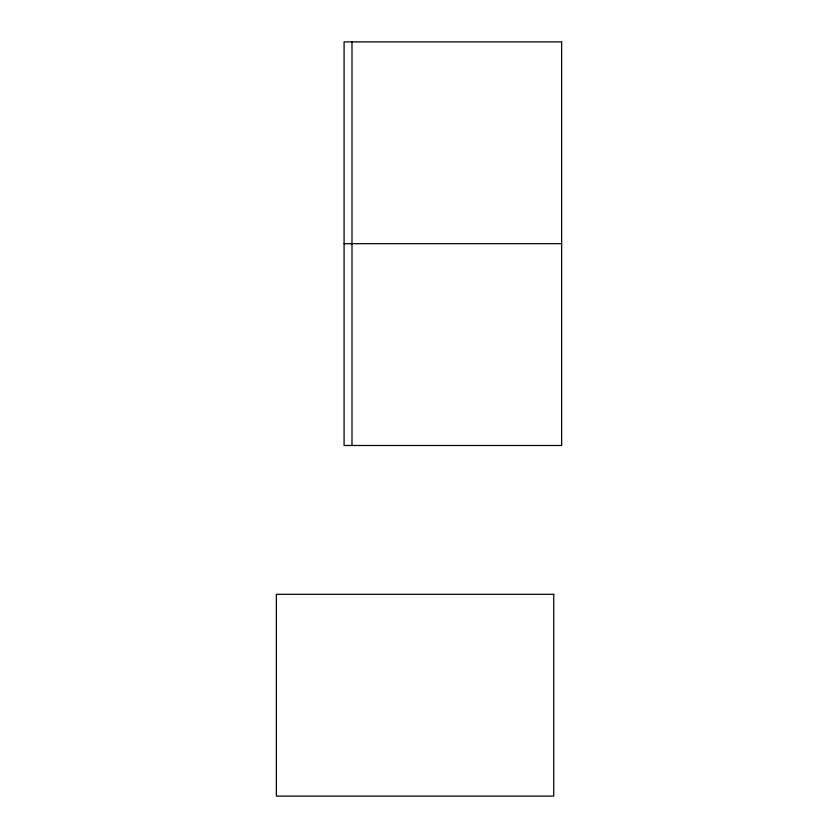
<?xml version="1.0" encoding="UTF-8"?>
<svg xmlns="http://www.w3.org/2000/svg" width="838" height="838" viewBox="0 0 838 838"><rect width="100%" height="100%" fill="white"/><g stroke="black" fill="none" stroke-linecap="round" stroke-linejoin="round"><path stroke-width="1.26" d="M344.083 243.69L561.638 243.69M351.991 41.9L351.991 445.491M561.638 41.9L344.083 41.9L344.083 445.491L561.638 445.491L561.638 41.9M553.729 594.31L276.362 594.31L276.362 796.1L553.729 796.1L553.729 594.31"/></g></svg>
